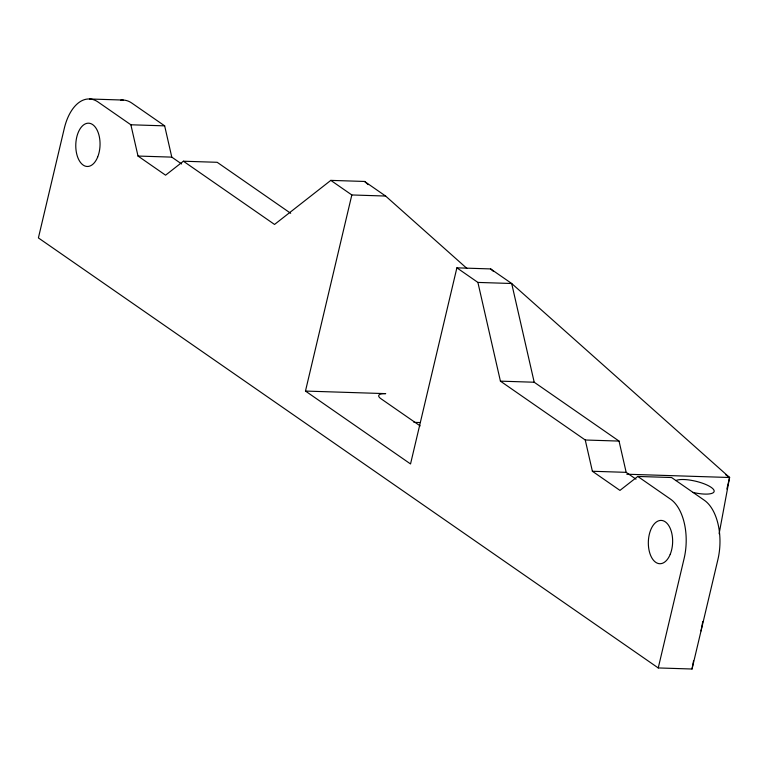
<?xml version="1.0" encoding="UTF-8"?>
<svg xmlns="http://www.w3.org/2000/svg" width="768" height="768" viewBox="0 0 768 768"><rect width="100%" height="100%" fill="white"/><g stroke="black" fill="none" stroke-linecap="round" stroke-linejoin="round"><path stroke-width="1.15" d="M181.632 163.958L171.782 157.123L164.659 125.856L130.877 124.781L98.045 102A45.888 25.69 -88.2 0 0 64.282 128.438L38.4 237.917L658.243 667.939L692.026 669.014L693.552 660.816M701.03 630.941L702.768 621.571M719.126 533.722L729.6 477.504L511.68 283.498L490.666 268.925L456.883 267.84L410.534 463.949L305.472 391.066L351.83 194.957L330.816 180.384L274.541 224.448L183.408 161.222L165.581 175.181L138.01 156.048L130.877 124.781M658.243 667.939L684.125 558.461A45.888 25.69 -88.2 0 0 670.618 499.219L637.786 476.448L619.958 490.397L592.387 471.264L585.254 440.006L500.419 381.149L477.898 282.422L456.883 267.84M726.874 489.043L729.6 477.504L725.779 474.854M692.026 669.014L717.907 559.536A45.888 25.69 -88.2 0 0 704.39 500.304L671.568 477.523L637.786 476.448M89.491 98.986L123.274 100.061M138.01 156.048L171.782 157.123M183.408 161.222L217.181 162.298L290.688 213.293M330.816 180.384L364.598 181.459L385.613 196.042L466.886 268.397M351.83 194.957L385.613 196.042M477.898 282.422L511.68 283.498L534.202 382.234L619.037 441.082L626.17 472.349L636.019 479.184M500.419 381.149L534.202 382.234M305.472 391.066L385.699 393.629A15.293 4.32 13.3 0 0 380.909 398.688L420.163 425.923M413.914 422.352L419.904 422.544M585.254 440.006L619.037 441.082M592.387 471.264L626.17 472.349M626.794 474.221L729.6 477.504M164.659 125.856L131.827 103.085A45.888 25.69 -88.2 0 0 120.749 100.186M490.666 268.925L493.344 271.306M364.598 181.459L368.17 184.646M675.859 480.595A20.39 5.76 13.3 0 1 699.802 482.333A20.39 5.76 13.3 0 1 713.866 492.086A20.39 5.76 13.3 0 1 692.851 492.384M97.661 157.075A21.667 12.134 -88.2 0 0 89.318 123.245A21.667 12.134 -88.2 0 0 76.771 154.205A21.667 12.134 -88.2 0 0 97.661 157.075M670.243 554.275A21.667 12.144 -88.1 0 0 661.891 520.464A21.667 12.144 -88.1 0 0 649.325 551.443A21.667 12.144 -88.1 0 0 670.243 554.275"/></g></svg>
